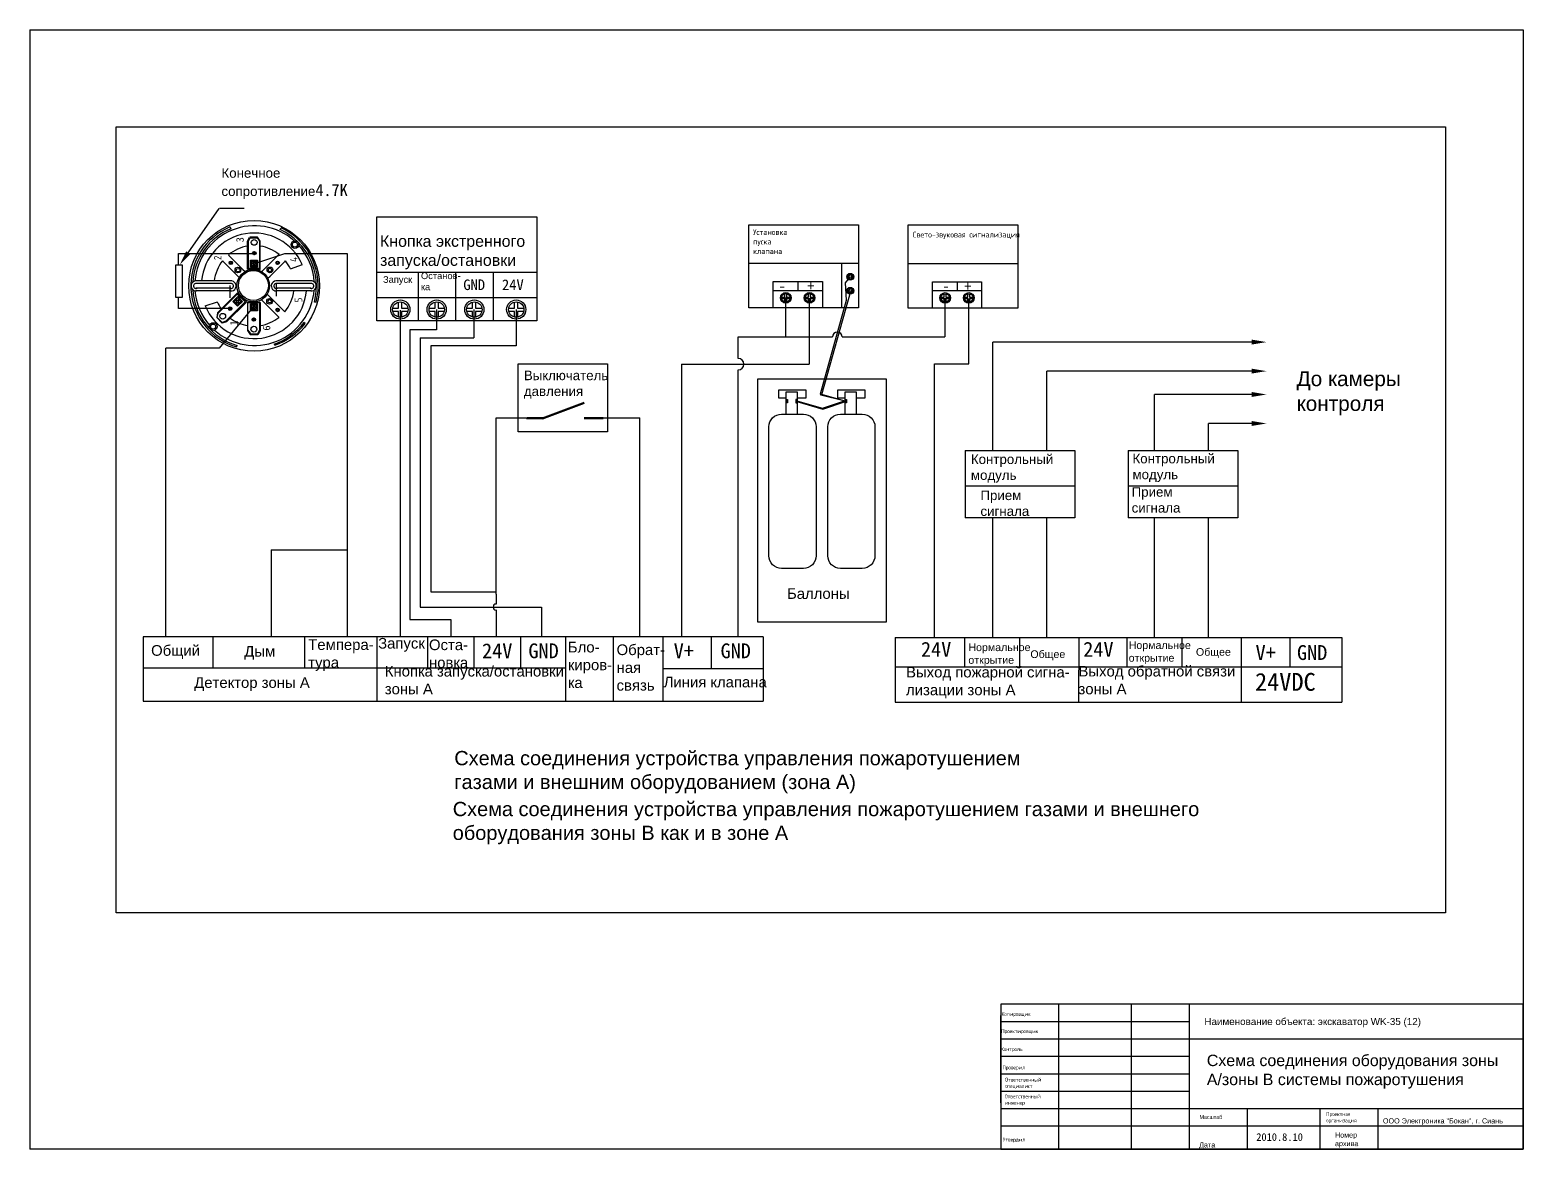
# Model space of a CAD drawing. Extents: x 48388 to 147340, y 33806 to 122092.
# Drawn here: x 90571 to 98419, y 61058 to 66939 of the extents above; entities that cross this region are included whole.
import ezdxf

# ---------------------------------------------------------------- set-up
doc = ezdxf.new("R2010")
doc.units = 0
doc.header["$LTSCALE"] = 1000
doc.header["$MEASUREMENT"] = 0
doc.layers.get('0').update_dxf_attribs({"linetype": 'CONTINUOUS'})
doc.styles.add('_TEL_DIM', font='SIMPLEX', dxfattribs={"width": 0.8, "height": 3.5, "bigfont": 'HZTXT'})
doc.styles.get("Standard").update_dxf_attribs({"font": 'GBENOR', "bigfont": 'GBCBIG'})

msp = doc.modelspace()

# ---------------------------------------------------------------- linework, layer by layer
for p, q in [((90571.2, 66938.9), (98419.2, 66938.9)), ((90571.2, 66938.9), (90571.2, 61058.3)), ((98419.2, 66938.9), (98419.2, 61058.3)), ((91403.3, 65767.8), (91565.6, 66000.6)), ((91698.3, 66000.6), (91567.5, 66000.6)), ((93235.7, 65956.2), (93235.7, 65411)), ((91628.4, 65894.6), (91622.7, 65903.3)), ((91715.4, 65828.9), (91726.3, 65849.2)), ((91720.4, 65828.7), (91729.2, 65847)), ((91767.5, 65849.2), (91726.4, 65849.2)), ((91729.2, 65847), (91765.7, 65847)), ((91765.7, 65847), (91777.9, 65828.7)), ((91781.9, 65828.9), (91767.6, 65849.2)), ((91886.2, 65888.8), (91890.6, 65897.5)), ((94927, 65915.1), (94927, 65477.8)), ((95764.2, 65914.3), (95764.2, 65477)), ((91714.9, 65681.1), (91714.9, 65828)), ((91720.4, 65685.9), (91720.4, 65827.7)), ((91778, 65827.7), (91778, 65685.9)), ((91781.5, 65680), (91781.5, 65829.4)), ((91352.9, 65763.7), (91749.3, 65763.7)), ((91352.9, 65755.2), (91352.9, 65763.7)), ((91352.9, 65704.4), (91352.9, 65755.2)), ((91587.9, 65722.4), (91585.1, 65725.3)), ((91586.6, 65722.5), (91661.9, 65647)), ((91617.9, 65753.3), (91614.7, 65756.5)), ((91693.8, 65677.2), (91617.6, 65753.5)), ((91748.9, 65710.4), (91911.9, 65764.5)), ((91799.1, 65677.9), (91877.3, 65756.2)), ((91911.8, 65721.7), (91833, 65642.3)), ((91876, 65754.8), (91880.8, 65759.7)), ((91910.5, 65720.8), (91914.7, 65725.1)), ((91911.9, 65764.5), (92238.2, 65764.5)), ((91940.6, 65683.9), (92004.1, 65706.7)), ((92238.2, 65764.5), (92238.2, 63749.3)), ((94350.4, 65712.8), (94927, 65712.8)), ((94836.8, 65713.4), (94836.8, 65477.8)), ((95187.6, 65712), (95764.2, 65712)), ((91628.2, 65619.7), (91442.3, 65619.7)), ((91659.3, 65649.3), (91671.1, 65637.5)), ((91691.3, 65680.1), (91702.3, 65669.2)), ((91781.7, 65680.1), (91715.2, 65680.1)), ((91778, 65685.9), (91720.4, 65685.9)), ((91799.2, 65678.3), (91789.4, 65668.5)), ((91834.8, 65643.9), (91822.7, 65631.8)), ((92049.9, 65619.7), (91864, 65619.7)), ((92394.9, 65666.4), (93235.7, 65666.4)), ((92612.1, 65666.4), (92612.1, 65411)), ((92807.8, 65666.4), (92807.8, 65411)), ((93005.5, 65666.4), (93005.5, 65411)), ((94477.2, 65616.7), (94736.2, 65616.7)), ((94477.2, 65477.8), (94477.2, 65616.7)), ((94607.1, 65616.7), (94607.1, 65569.6)), ((94736.2, 65616.7), (94736.2, 65477.8)), ((94857.7, 65609.2), (94882.5, 65640.4)), ((95314.4, 65477), (95314.4, 65615.9)), ((95314.4, 65615.9), (95573.3, 65615.9)), ((95444.3, 65615.9), (95444.3, 65568.8)), ((95573.3, 65615.9), (95573.3, 65477)), ((91352.9, 65474.4), (91352.9, 65533.5)), ((91628.2, 65606.5), (91442.3, 65606.5)), ((91627.4, 65581.4), (91443.1, 65581.4)), ((91627.4, 65568.2), (91443.1, 65568.2)), ((91663.2, 65556.8), (91557.2, 65451.5)), ((91560.9, 65450.2), (91661.5, 65550.1)), ((91622.2, 65596.5), (91622.2, 65530.5)), ((91661.5, 65550.1), (91702.1, 65509.3)), ((91663, 65556.9), (91709.9, 65509.7)), ((91828.9, 65539.8), (91819.2, 65549.6)), ((91827.7, 65540.8), (91907.3, 65461.1)), ((92049.1, 65581.4), (91864.8, 65581.4)), ((92049.9, 65606.5), (91866.4, 65606.5)), ((91866.4, 65606.5), (91866.4, 65540.5)), ((92049.1, 65568.2), (91866.4, 65568.2)), ((92394.9, 65533), (93235.7, 65533)), ((94477.2, 65569.6), (94736.2, 65569.6)), ((94542.8, 65532.3), (94542.8, 65325.7)), ((94733, 65023.7), (94885.9, 65565.2)), ((94862.6, 65519.6), (94857.7, 65609.2)), ((95314.4, 65568.8), (95573.3, 65568.8)), ((91624.6, 65474.4), (91352.9, 65474.4)), ((91492.6, 65489.5), (91557.2, 65510.5)), ((91750.7, 65488.8), (91566.7, 65266.5)), ((91702.1, 65509.3), (91601.6, 65409.3)), ((91709.4, 65508.8), (91605.2, 65405.2)), ((91714.9, 65508.2), (91714.9, 65358.8)), ((91715.2, 65508.1), (91781.8, 65508.1)), ((91717.3, 65360.4), (91717.3, 65505.9)), ((91717.3, 65505.9), (91778.6, 65505.9)), ((91778.6, 65505.9), (91778.6, 65360.4)), ((91781.5, 65507.1), (91781.5, 65360.1)), ((91798.2, 65511.1), (91788.4, 65520.9)), ((91876.7, 65432.3), (91798.1, 65511.1)), ((91904.2, 65464.2), (91910.7, 65457.8)), ((92075.8, 65507.7), (92066.9, 65508.4)), ((92517.5, 65466.8), (92517.5, 63749.3)), ((92707.8, 65470), (92707.8, 65363.3)), ((92904.9, 65470), (92904.9, 65321.1)), ((93126.3, 65469), (93126.3, 65278.8)), ((94667.7, 65529.3), (94667.7, 65280.2)), ((94726.5, 65026.9), (94862.6, 65519.6)), ((95380.2, 65528.4), (95380.2, 65325.7)), ((95506.9, 65184.8), (95506.9, 65527.4)), ((91557.3, 65452.1), (91553.1, 65427.7)), ((91553.1, 65427.6), (91582.1, 65398.4)), ((91555.9, 65427.9), (91560.3, 65449.4)), ((91581.7, 65401.9), (91555.9, 65427.9)), ((91600.8, 65408.7), (91581.7, 65401.9)), ((91604.2, 65404.9), (91582.2, 65398.4)), ((91876, 65432.8), (91880.6, 65428.1)), ((92017.2, 65396.1), (92011.4, 65401.9)), ((91714.5, 65359.2), (91728.9, 65339)), ((91717.3, 65361.2), (91730.4, 65342.2)), ((91728.9, 65338.9), (91770, 65338.9)), ((91730.4, 65342.2), (91769.1, 65342.2)), ((91769.1, 65342.2), (91778.6, 65361.2)), ((91781, 65359.2), (91770.1, 65339)), ((92568.4, 65363.3), (92568.4, 63841.1)), ((92707.8, 65363.3), (92568.4, 65363.3)), ((92623.3, 65321.1), (92623.3, 63906.4)), ((92623.3, 65321.1), (92904.9, 65321.1)), ((94293.7, 65325.7), (94789, 65325.7)), ((94293.7, 65212.2), (94293.7, 65325.7)), ((94840.6, 65325.7), (95380.2, 65325.7)), ((95632.2, 64729.5), (95632.2, 65298.4)), ((91286.6, 63749.3), (91286.6, 65266.5)), ((91566.7, 65266.5), (91286.6, 65266.5)), ((91658.8, 65273), (91660.3, 65281.7)), ((91858.3, 65282.1), (91854.4, 65288.9)), ((92678.7, 65278.8), (92678.7, 63986.2)), ((93126.3, 65278.8), (92678.7, 65278.8)), ((94667.7, 65280.2), (94667.7, 65256.4)), ((94667.7, 65256.4), (94667.7, 65182.3)), ((94667.7, 65256.4), (94667.7, 65256.4)), ((93607.4, 65184.3), (93607.4, 64827.5)), ((93995.3, 65182.3), (94667.7, 65182.3)), ((93995.3, 65182.3), (93995.3, 63749.3)), ((94293.7, 63749.3), (94293.7, 65152.3)), ((95326.3, 63745.4), (95326.3, 65184.8)), ((95326.3, 65184.8), (95506.9, 65184.8)), ((95915.1, 64729.5), (95915.1, 65146)), ((94546.1, 65037.9), (94604.4, 65037.9)), ((94546.3, 64996.8), (94553.8, 64996.8)), ((94546.3, 64996.2), (94553, 64996.2)), ((94553, 64996.2), (94553, 64980.6)), ((94553.8, 64996.8), (94553.8, 64979.9)), ((94604.4, 64996.8), (94596.9, 64996.8)), ((94596.9, 64996.8), (94596.9, 64979.9)), ((94604.4, 64996.2), (94597.7, 64996.2)), ((94597.7, 64996.2), (94597.7, 64980.6)), ((94728.9, 65019.5), (94726.5, 65026.9)), ((94855.4, 64987.3), (94728.9, 65019.5)), ((94855.8, 64988.7), (94733, 65023.7)), ((94855.2, 64996.8), (94862.7, 64996.8)), ((94855.3, 64996.2), (94862, 64996.2)), ((94855.4, 65037.9), (94913.7, 65037.9)), ((94862, 64996.2), (94862, 64980.6)), ((94862.7, 64996.8), (94862.7, 64979.9)), ((96482.6, 64729.5), (96482.6, 65023.3)), ((94553, 64980.6), (94546.3, 64980.6)), ((94553.8, 64979.9), (94546.3, 64979.9)), ((94596.9, 64979.9), (94604.4, 64979.9)), ((94597.7, 64980.6), (94604.4, 64980.6)), ((94862, 64980.6), (94855.3, 64980.6)), ((94862.7, 64979.9), (94855.3, 64979.9)), ((93021.5, 63973.2), (93021.5, 64900.8)), ((93021.5, 64900.8), (93202.7, 64900.8)), ((93181, 64897.5), (93268.5, 64897.5)), ((93564.4, 64899.9), (93777.4, 64899.9)), ((93777.4, 63749.3), (93777.4, 64899.9)), ((96765.5, 64729.5), (96765.5, 64870.9)), ((95486.6, 64729.5), (95486.6, 64374.7)), ((95486.6, 64729.5), (96063.2, 64729.5)), ((96063.2, 64729.5), (96063.2, 64374.7)), ((96342.9, 64729.5), (96342.9, 64374.7)), ((96342.9, 64729.5), (96919.5, 64729.5)), ((96919.5, 64729.5), (96919.5, 64374.7)), ((95486.6, 64543.7), (96063.2, 64543.7)), ((96342.9, 64543.7), (96919.5, 64543.7)), ((95632.2, 63745.6), (95632.2, 64374.7)), ((95915.1, 63745.6), (95915.1, 64374.7)), ((96482.6, 63745.6), (96482.6, 64374.7)), ((96765.5, 63745.6), (96765.5, 64374.7)), ((91839.8, 64206.7), (91839.8, 63749.3)), ((91839.8, 64206.7), (92172.8, 64206.7)), ((92172.8, 64206.7), (92238.2, 64206.7)), ((92678.7, 63986.2), (93021.5, 63986.2)), ((93021.5, 63973.2), (93021.5, 63922)), ((92623.3, 63906.4), (93259.6, 63906.4)), ((93021.5, 63890.9), (93021.5, 63749.3)), ((93259.6, 63906.4), (93259.6, 63749.3)), ((92568.4, 63841.1), (92783.2, 63841.1)), ((92783.2, 63841.1), (92783.2, 63749.3)), ((91533, 63749.3), (91533, 63586.8)), ((92013.7, 63749.3), (92013.7, 63586.8)), ((92394.2, 63749.3), (92394.2, 63412.1)), ((92661.6, 63749.3), (92661.6, 63586.8)), ((92904, 63749.3), (92904, 63586.8)), ((93150.1, 63749.3), (93150.1, 63586.8)), ((93385.4, 63749.3), (93385.4, 63412.1)), ((93637.6, 63749.3), (93637.6, 63412.1)), ((93897.8, 63749.3), (93897.8, 63412.1)), ((94152.2, 63749.3), (94152.2, 63582.9)), ((94425, 63749.3), (94425, 63412.1)), ((95119.2, 63745.6), (95118.5, 63407)), ((95119.2, 63745.6), (97466.1, 63745.6)), ((95483, 63745.2), (95483, 63592.7)), ((95771.9, 63744.9), (95771.9, 63592.7)), ((96083.4, 63744.5), (96083.2, 63407)), ((96335.8, 63745.2), (96335.8, 63592.7)), ((96624.7, 63744.9), (96624.7, 63592.7)), ((96937.8, 63743.5), (96937.8, 63407)), ((97192.6, 63745.2), (97192.6, 63592.7)), ((97466.1, 63745.6), (97466.6, 63407)), ((91165.8, 63586.8), (93385.4, 63586.8)), ((93897.8, 63582.9), (94425, 63582.9)), ((95119.5, 63592.7), (97466.3, 63592.7)), ((95118.5, 63407), (97466.6, 63407)), ((95674.9, 61820.6), (95674.9, 61058.3)), ((98419.2, 61820.6), (95674.9, 61820.6)), ((95979.9, 61058.3), (95979.9, 61820.6)), ((96361, 61058.3), (96361, 61820.6)), ((96665.9, 61058.3), (96665.9, 61820.6)), ((98419.2, 61058.3), (98419.2, 61820.6)), ((95674.9, 61668.1), (95674.9, 61759.6)), ((95674.9, 61729.1), (96665.9, 61729.1)), ((95674.9, 61576.7), (95674.9, 61668.1)), ((95674.9, 61637.6), (98419.2, 61637.6)), ((95674.9, 61485.2), (95674.9, 61576.7)), ((95674.9, 61546.2), (96665.9, 61546.2)), ((95674.9, 61393.7), (95674.9, 61485.2)), ((95674.9, 61454.7), (96665.9, 61454.7)), ((95674.9, 61302.2), (95674.9, 61393.7)), ((95674.9, 61363.2), (96665.9, 61363.2)), ((95674.9, 61271.7), (98419.2, 61271.7)), ((96970.9, 61058.3), (96970.9, 61271.7)), ((97352, 61058.3), (97352, 61271.7)), ((97656.9, 61058.3), (97656.9, 61271.7)), ((95674.9, 61180.3), (98419.2, 61180.3)), ((98419.2, 61058.3), (90571.2, 61058.3)), ((95674.9, 61058.3), (98419.2, 61058.3)), ((96665.9, 61058.3), (96361, 61058.3)), ((96970.9, 61058.3), (96665.9, 61058.3)), ((97352, 61058.3), (96970.9, 61058.3)), ((97656.9, 61058.3), (97352, 61058.3)), ((98419.2, 61058.3), (97656.9, 61058.3))]:
    msp.add_line(p, q)
for points in [[(91024.3, 66429.7), (98010.8, 66429.7), (98010.8, 62299.6), (91024.3, 62299.6)], [(91338.3, 65533.5), (91338.3, 65704.4), (91371.6, 65704.4), (91371.6, 65533.5)], [(91731.6, 65692.6), (91731.6, 65729.6), (91767.8, 65729.6), (91767.8, 65692.6)], [(91733.3, 65694.1), (91733.3, 65728.1), (91766.1, 65728.1), (91766.1, 65694.1)], [(91689.5, 65512.6), (91663.2, 65486.5), (91637.7, 65512.1), (91664, 65538.2)], [(91687.2, 65512.7), (91663.1, 65488.7), (91640, 65512), (91664.1, 65536)], [(91730.6, 65462.4), (91730.6, 65499.4), (91766.8, 65499.4), (91766.8, 65462.4)], [(91732.3, 65464), (91732.3, 65497.9), (91765.1, 65497.9), (91765.1, 65464)], [(94397.9, 65105.4), (95071.8, 65105.4), (95071.8, 63826.7), (94397.9, 63826.7)]]:
    msp.add_lwpolyline(points, close=True)
for points in [[(93235.7, 65411), (92394.9, 65411), (92394.9, 65956.2), (93235.7, 65956.2)], [(94927, 65477.8), (94350.4, 65477.8), (94350.4, 65915.1), (94927, 65915.1)], [(95764.2, 65477), (95187.6, 65477), (95187.6, 65914.3), (95764.2, 65914.3)], [(91749.3, 65764.8), (91741.8, 65764.8), (91741.8, 65767.3), (91749.3, 65767.3)], [(91749.3, 65767.3), (91749.3, 65775), (91751.4, 65775), (91751.4, 65767.3)], [(91751.4, 65767.3), (91759.8, 65767.3), (91759.8, 65764.8), (91751.4, 65764.8)], [(91748.1, 65709.1), (91735.6, 65709.1), (91735.6, 65714.6), (91748.1, 65714.6)], [(91748.1, 65714.6), (91748.1, 65726.5), (91752.9, 65726.5), (91752.9, 65714.6)], [(91752.9, 65709.1), (91752.9, 65697.3), (91748.1, 65697.3), (91748.1, 65709.1)], [(91751.4, 65764.8), (91751.4, 65757.4), (91749.3, 65757.4), (91749.3, 65764.8)], [(91752.9, 65714.6), (91764.6, 65714.6), (91764.6, 65709.1), (91752.9, 65709.1)], [(94868.5, 65644), (94879.6, 65644)], [(94879.6, 65638.1), (94868.7, 65638.1)], [(94879.6, 65644), (94879.6, 65655.7)], [(94879.6, 65627.4), (94879.6, 65638.1)], [(94885.2, 65655.9), (94885.2, 65644)], [(94885.2, 65644), (94897.1, 65644)], [(94896.9, 65638.1), (94885.2, 65638.1)], [(94885.2, 65638.1), (94885.2, 65627.2)], [(94522.3, 65535.1), (94539.4, 65535.1)], [(94539.4, 65535.1), (94539.4, 65553.1)], [(94548.1, 65553.3), (94548.1, 65535.1)], [(94548.1, 65535.1), (94566.3, 65535.1)], [(94646.7, 65535.1), (94663.9, 65535.1)], [(94663.9, 65535.1), (94663.9, 65553.1)], [(94672.5, 65553.3), (94672.5, 65535.1)], [(94672.5, 65535.1), (94690.8, 65535.1)], [(94868.5, 65570.4), (94879.6, 65570.4)], [(94879.6, 65564.4), (94868.7, 65564.4)], [(94879.6, 65570.4), (94879.6, 65582.1)], [(94879.6, 65553.7), (94879.6, 65564.4)], [(94885.2, 65582.2), (94885.2, 65570.4)], [(94885.2, 65570.4), (94897.1, 65570.4)], [(94885.2, 65564.4), (94885.2, 65553.6)], [(94896.9, 65564.4), (94885.2, 65564.4)], [(95359.5, 65534.3), (95376.6, 65534.3)], [(95376.6, 65534.3), (95376.6, 65552.3)], [(95385.2, 65552.5), (95385.2, 65534.3)], [(95385.2, 65534.3), (95403.5, 65534.3)], [(95483.9, 65534.3), (95501, 65534.3)], [(95501, 65534.3), (95501, 65552.3)], [(95509.6, 65552.5), (95509.6, 65534.3)], [(95509.6, 65534.3), (95527.9, 65534.3)], [(91622.6, 65473.9), (91616.7, 65479.9), (91618.4, 65481.6), (91624.3, 65475.7)], [(91624.1, 65472.4), (91618.6, 65467), (91617.1, 65468.5), (91622.6, 65473.9)], [(91625.8, 65474.2), (91631.1, 65468.9), (91629.3, 65467.2), (91624.1, 65472.4)], [(91624.3, 65475.7), (91629.6, 65480.9), (91631.1, 65479.4), (91625.8, 65474.2)], [(91662.2, 65508.7), (91653.8, 65500.4), (91650.5, 65503.7), (91658.9, 65512.1)], [(91658.9, 65512.1), (91650.6, 65520.4), (91654.5, 65524.3), (91662.8, 65516)], [(91666.1, 65512.6), (91675, 65503.7), (91671.1, 65499.8), (91662.2, 65508.7)], [(91662.8, 65516), (91671.2, 65524.3), (91674.5, 65520.9), (91666.1, 65512.6)], [(91747.1, 65479), (91734.5, 65479), (91734.5, 65484.5), (91747.1, 65484.5)], [(91747.1, 65484.5), (91747.1, 65496.3), (91751.8, 65496.3), (91751.8, 65484.5)], [(91751.8, 65479), (91751.8, 65467.1), (91747.1, 65467.1), (91747.1, 65479)], [(91751.8, 65484.5), (91763.6, 65484.5), (91763.6, 65479), (91751.8, 65479)], [(92478.2, 65476.4), (92509.3, 65476.4)], [(92509.3, 65459.8), (92478.8, 65459.8)], [(92509.3, 65476.4), (92509.3, 65508.9)], [(92509.3, 65429.9), (92509.3, 65459.8)], [(92524.9, 65509.3), (92524.9, 65476.4)], [(92524.9, 65476.4), (92558, 65476.4)], [(92557.4, 65459.8), (92524.9, 65459.8)], [(92524.9, 65459.8), (92524.9, 65429.5)], [(92669.5, 65476.4), (92700.5, 65476.4)], [(92700.5, 65459.8), (92670.1, 65459.8)], [(92700.5, 65476.4), (92700.5, 65508.9)], [(92700.5, 65429.9), (92700.5, 65459.8)], [(92716.2, 65509.3), (92716.2, 65476.4)], [(92716.2, 65476.4), (92749.3, 65476.4)], [(92748.7, 65459.8), (92716.2, 65459.8)], [(92716.2, 65459.8), (92716.2, 65429.5)], [(92867.2, 65476.4), (92898.2, 65476.4)], [(92898.2, 65459.8), (92867.7, 65459.8)], [(92898.2, 65476.4), (92898.2, 65508.9)], [(92898.2, 65429.9), (92898.2, 65459.8)], [(92913.8, 65509.3), (92913.8, 65476.4)], [(92913.8, 65476.4), (92946.9, 65476.4)], [(92946.4, 65459.8), (92913.8, 65459.8)], [(92913.8, 65459.8), (92913.8, 65429.5)], [(93087.5, 65476.4), (93118.5, 65476.4)], [(93118.5, 65459.8), (93088.1, 65459.8)], [(93118.5, 65476.4), (93118.5, 65508.9)], [(93118.5, 65429.9), (93118.5, 65459.8)], [(93134.2, 65509.3), (93134.2, 65476.4)], [(93134.2, 65476.4), (93167.3, 65476.4)], [(93166.7, 65459.8), (93134.2, 65459.8)], [(93134.2, 65459.8), (93134.2, 65429.5)], [(94539.4, 65526), (94522.6, 65526)], [(94539.4, 65509.5), (94539.4, 65526)], [(94566, 65526), (94548.1, 65526)], [(94548.1, 65526), (94548.1, 65509.3)], [(94663.9, 65526), (94647, 65526)], [(94663.9, 65509.5), (94663.9, 65526)], [(94690.4, 65526), (94672.5, 65526)], [(94672.5, 65526), (94672.5, 65509.3)], [(95376.6, 65525.2), (95359.8, 65525.2)], [(95376.6, 65508.7), (95376.6, 65525.2)], [(95385.2, 65525.2), (95385.2, 65508.5)], [(95403.2, 65525.2), (95385.2, 65525.2)], [(95501, 65525.2), (95484.2, 65525.2)], [(95501, 65508.7), (95501, 65525.2)], [(95509.6, 65525.2), (95509.6, 65508.5)], [(95527.6, 65525.2), (95509.6, 65525.2)], [(91746.8, 65415.5), (91739.4, 65415.5), (91739.4, 65418), (91746.8, 65418)], [(91746.8, 65418), (91746.8, 65425.7), (91749, 65425.7), (91749, 65418)], [(91749, 65415.5), (91749, 65408.1), (91746.8, 65408.1), (91746.8, 65415.5)], [(91749, 65418), (91757.3, 65418), (91757.3, 65415.5), (91749, 65415.5)], [(96992.2, 65298.4), (95632.2, 65298.4)], [(93607.4, 64827.5), (93136.9, 64827.5), (93136.9, 65184.3), (93607.4, 65184.3)], [(96992.2, 65146), (95915.1, 65146)], [(94546.1, 65003.4), (94508.2, 65003.4), (94508.2, 65048.1), (94649.9, 65048.1), (94649.9, 65003.4), (94604.4, 65003.4)], [(94546.1, 64920), (94546.1, 65037.9)], [(94549.3, 64991.4), (94548, 64991.4)], [(94548, 64990.8), (94549.3, 64990.8)], [(94549.3, 64986.8), (94548, 64986.8)], [(94548, 64986.1), (94549.3, 64986.1)], [(94549.3, 64992.7), (94549.3, 64991.4)], [(94549.3, 64990.8), (94549.3, 64989.6)], [(94549.3, 64988), (94549.3, 64986.8)], [(94549.3, 64986.1), (94549.3, 64984.9)], [(94549.9, 64991.4), (94549.9, 64992.7)], [(94551.1, 64991.4), (94549.9, 64991.4)], [(94549.9, 64990.8), (94551.1, 64990.8)], [(94549.9, 64989.6), (94549.9, 64990.8)], [(94549.9, 64986.8), (94549.9, 64988)], [(94551.1, 64986.8), (94549.9, 64986.8)], [(94549.9, 64986.1), (94551.1, 64986.1)], [(94549.9, 64984.9), (94549.9, 64986.1)], [(94599.6, 64991.4), (94600.8, 64991.4)], [(94600.8, 64990.8), (94599.6, 64990.8)], [(94599.6, 64986.8), (94600.8, 64986.8)], [(94600.8, 64986.1), (94599.6, 64986.1)], [(94600.8, 64991.4), (94600.8, 64992.7)], [(94600.8, 64989.6), (94600.8, 64990.8)], [(94600.8, 64986.8), (94600.8, 64988)], [(94600.8, 64984.9), (94600.8, 64986.1)], [(94601.4, 64992.7), (94601.4, 64991.4)], [(94601.4, 64991.4), (94602.7, 64991.4)], [(94602.7, 64990.8), (94601.4, 64990.8)], [(94601.4, 64990.8), (94601.4, 64989.6)], [(94601.4, 64988), (94601.4, 64986.8)], [(94601.4, 64986.8), (94602.7, 64986.8)], [(94601.4, 64986.1), (94601.4, 64984.9)], [(94602.7, 64986.1), (94601.4, 64986.1)], [(94601.8, 64986.3), (94738.3, 64946.9), (94858.5, 64986.5)], [(94602.2, 64990.5), (94737.4, 64951.4), (94858.7, 64991.1)], [(94604.4, 65037.9), (94604.4, 64920)], [(94855.4, 65003.4), (94817.5, 65003.4), (94817.5, 65048.1), (94959.2, 65048.1), (94959.2, 65003.4), (94913.7, 65003.4)], [(94855.4, 64920), (94855.4, 65037.9)], [(94858.2, 64991.4), (94856.9, 64991.4)], [(94858.2, 64986.8), (94856.9, 64986.8)], [(94857, 64990.8), (94858.2, 64990.8)], [(94857, 64986.1), (94858.2, 64986.1)], [(94858.2, 64992.7), (94858.2, 64991.4)], [(94858.2, 64990.8), (94858.2, 64989.6)], [(94858.2, 64988), (94858.2, 64986.8)], [(94858.2, 64986.1), (94858.2, 64984.9)], [(94858.9, 64991.4), (94858.9, 64992.7)], [(94860.1, 64991.4), (94858.9, 64991.4)], [(94858.9, 64989.6), (94858.9, 64990.8)], [(94858.9, 64990.8), (94860, 64990.8)], [(94858.9, 64986.8), (94858.9, 64988)], [(94860.1, 64986.8), (94858.9, 64986.8)], [(94858.9, 64984.9), (94858.9, 64986.1)], [(94858.9, 64986.1), (94860, 64986.1)], [(94913.7, 65037.9), (94913.7, 64920)], [(96992.2, 65023.3), (96482.6, 65023.3)], [(96992.2, 64870.9), (96765.5, 64870.9)], [(96063.2, 64374.7), (95486.6, 64374.7)], [(96919.5, 64374.7), (96342.9, 64374.7)], [(94425, 63749.3), (91165.8, 63749.3), (91165.8, 63412.1), (94425, 63412.1)]]:
    msp.add_lwpolyline(points)
at = {"const_width": 11.5}
for points in [[(93264.5, 64896.7), (93485.1, 64979.6)], [(93184.3, 64898.6), (93268.8, 64898.6)], [(93484, 64898.6), (93584.4, 64898.6)]]:
    msp.add_lwpolyline(points, dxfattribs=at)
for points in [[(94521.7, 64920), (94636.9, 64920, -0.414214), (94703.3, 64853.5), (94703.3, 64175.9, -0.414214), (94636.9, 64109.5), (94521.7, 64109.5, -0.414214), (94455.3, 64175.9), (94455.3, 64853.5, -0.414214)], [(94831, 64920), (94946.2, 64920, -0.414214), (95012.6, 64853.5), (95012.6, 64175.9, -0.414214), (94946.2, 64109.5), (94831, 64109.5, -0.414214), (94764.6, 64175.9), (94764.6, 64853.5, -0.414214)]]:
    msp.add_lwpolyline(points, format="xyb", close=True)
for centre, radius in [((91749.4, 65594), 343.3), ((91750, 65822.2), 15.2), ((91750.6, 65766.1), 9.07), ((91964.5, 65810.9), 20.3), ((91964.1, 65810.6), 13.2), ((91627.3, 65714.9), 9.27), ((91627.5, 65713.9), 5.08), ((91664.8, 65677.3), 15), ((91749.8, 65711.7), 15), ((91833, 65677.8), 15), ((91873.1, 65714.9), 9.27), ((91872.6, 65715.1), 4.93), ((91665.3, 65676.4), 9.58), ((91745.4, 65594.9), 85.6), ((91746.3, 65595.9), 78.8), ((91833.5, 65677.1), 9.31), ((94882.8, 65641.5), 18.1), ((94882.8, 65641.5), 14.5), ((94544.3, 65531.3), 27.9), ((94544.3, 65531.3), 22.3), ((94668.7, 65531.3), 27.9), ((94668.7, 65531.3), 22.3), ((94882.8, 65567.9), 18.1), ((94882.8, 65567.9), 14.5), ((95381.5, 65530.5), 27.9), ((95381.5, 65530.5), 22.3), ((95505.9, 65530.5), 27.9), ((95505.9, 65530.5), 22.3), ((91624, 65474.2), 9.07), ((91663.1, 65511.9), 15), ((91748.7, 65481.6), 15), ((91831.2, 65512.6), 15), ((91831.7, 65512.7), 8.81), ((91873.1, 65467.6), 9.27), ((91873.8, 65467.2), 4.78), ((92518.1, 65469.4), 50.5), ((92518.1, 65469.4), 40.5), ((92709.4, 65469.4), 50.5), ((92709.4, 65469.4), 40.5), ((92907.1, 65469.4), 50.5), ((92907.1, 65469.4), 40.5), ((93127.4, 65469.4), 50.5), ((93127.4, 65469.4), 40.5), ((91534.6, 65380.2), 20.3), ((91533.9, 65380), 13.2), ((91584.7, 65434.2), 15.2), ((91748.5, 65366.6), 15.2), ((91748.2, 65416.8), 9.07), ((94549.5, 64991.1), 1.97), ((94549.5, 64986.5), 1.97), ((94549.5, 64991.1), 1.58), ((94549.5, 64986.5), 1.58), ((94601.2, 64991.1), 1.97), ((94601.2, 64986.5), 1.97), ((94601.2, 64991.1), 1.58), ((94601.2, 64986.5), 1.58), ((94858.5, 64991.1), 1.97), ((94858.5, 64986.5), 1.97), ((94858.5, 64991.1), 1.58), ((94858.5, 64986.5), 1.58)]:
    msp.add_circle(centre, radius)
for centre, radius, start, end in [((91751.9, 65594.4), 334.9, 112.70678, 253.85667), ((91752, 65593.1), 325.5, 112.26886, 176.4835), ((91752, 65595.3), 314.5, 48.49763, 175.65551), ((91749.4, 65594), 277.3, 23.87722, 174.68633), ((91752, 65593.1), 325.5, 344.93868, 65.57456), ((91751.9, 65594.4), 334.9, 345.00033, 65.40221), ((91749.4, 65594), 211.2, 98.9135, 129.57344), ((91749.4, 65594), 211.2, 51.57762, 80.78981), ((91752, 65595.3), 314.5, 3.56543, 42.33582), ((91749.4, 65594), 211.2, 141.35887, 173.01854), ((91749.4, 65594), 211.2, 25.16533, 38.40528), ((91444.8, 65593.5), 26.4, 81.67861, 294.21791), ((91628.6, 65593.5), 26.4, 245.78209, 98.32139), ((91866.5, 65593.5), 26.4, 81.67861, 269.8615), ((92050.3, 65593.5), 26.4, 245.78209, 98.32139), ((91752, 65593.1), 325.5, 183.37126, 253.61099), ((91444.8, 65593.5), 13.2, 81.67861, 294.21791), ((91752, 65595.3), 314.5, 185.01747, 221.30202), ((91749.4, 65594), 277.3, 202.16092, 354.65366), ((91752, 65595.3), 314.5, 228.09553, 355.74161), ((91628.6, 65593.5), 13.2, 245.78209, 98.32139), ((91866.5, 65593.5), 13.2, 81.67861, 294.21791), ((91749.4, 65594), 211.2, 319.7908, 352.97553), ((92050.3, 65593.5), 13.2, 245.78209, 98.32139), ((91749.4, 65594), 211.2, 203.44253, 215.4621), ((91749.4, 65594), 211.2, 233.60554, 261.0865), ((91749.4, 65594), 211.2, 279.21019, 308.32829), ((91745.9, 65606.2), 336, 288.9108, 322.40624), ((91744.6, 65609.1), 346.5, 289.17623, 321.97647), ((94814.8, 65325.1), 25.8, 1.25184, 178.74816), ((94293.7, 65182.3), 30, 270, 90), ((93021.5, 63906.4), 15.6, 90, 270)]:
    msp.add_arc(centre, radius, start, end)
for points in [[(91414, 65760.4), (91358.6, 65703.7), (91392.6, 65775.3)], [(96992.2, 65311.5), (97070.4, 65298.4), (96992.2, 65285.4)], [(96992.2, 65159), (97070.4, 65146), (96992.2, 65133)], [(96992.2, 65036.3), (97070.4, 65023.3), (96992.2, 65010.3)], [(96992.2, 64883.9), (97070.4, 64870.9), (96992.2, 64857.9)]]:
    msp.add_solid(points)

# ---------------------------------------------------------------- texts
at = {"attachment_point": 1}
for s, insert, char_height, width in [('{\\fArial|b0|i0|c204|p34;\\H0.8x;Конечное сопротивление\\fSimSun|b0|i0|c134|p2;\\H1.25x;4.7K}', (91578.2, 66212), 62.5, 921.919), ('{\\fArial|b0|i0|c204|p34;\\H0.768x;Кнопка экстренного \\fArial|b0|i0|c0|p34;\\P\\fArial|b0|i0|c204|p34;запуска/остановки}', (92411.5, 65859), 78.125, 1475.069), ('{\\fArial|b0|i0|c204|p34;Запуск}', (92427.2, 65644.8), 35, 166.79), ('{\\fArial|b0|i0|c204|p34;\\H0.625x;Останов-\\Pка}', (92626.7, 65664.4), 56, 166.79), ('{\\f宋体|b0|i0|c134|p54;GND}', (92849.3, 65627.8), 56, 166.79), ('{\\f宋体|b0|i0|c134|p54;24V}', (93052.4, 65627.8), 56, 166.79), ('{\\f黑体|b0|i0|c134|p2;+}', (94657.2, 65621.4), 54.781, 71.081), ('{\\f宋体|b0|i0|c134|p54;+}', (95481.8, 65620.3), 54.781, 71.078), ('{\\f黑体|b0|i0|c134|p2;-}', (94506.5, 65621.1), 54.781, 71.081), ('{\\f宋体|b0|i0|c134|p54;-}', (95368, 65620.3), 54.781, 71.078), ('{\\fArial|b0|i0|c204|p34;\\H0.64809x;Выключатель\\Pдавления}', (93167.5, 65148.4), 77.15, 682.049), ('{\\fArial|b0|i0|c204|p34;\\H0.832x;До камеры\\Pконтроля}', (97228.9, 65145), 93.75, 2645.25), ('{\\fArial|b0|i0|c204|p34;\\H0.52884x;Контрольный \\Pмодуль}', (95516.9, 64708), 94.547, 835.844), ('{\\fArial|b0|i0|c204|p34;\\H0.52884x;Контрольный \\Pмодуль}', (96366.2, 64711.5), 94.547, 835.844), ('{\\fArial|b0|i0|c204|p34;\\H0.66667x;Прием сигнала}', (95567.1, 64518.5), 75, 450.781), ('{\\fArial|b0|i0|c204|p34;\\H0.66667x;Прием сигнала}', (96361.8, 64536.1), 75, 450.781), ('{\\fArial|b0|i0|c204|p34;\\H0.5923x;Баллоны}', (94550.4, 64005.4), 94.547, 835.844), ('{\\fArial|b0|i0|c204|p34;Темпера-\\Pтура}', (92034.2, 63736.9), 56, 290.331), ('{\\fArial|b0|i0|c204|p34;Запуск}', (92401.5, 63744.1), 56, 290.331), ('{\\fArial|b0|i0|c204|p34;\\H0.7168x;Оста-\\Pновка}', (92668.8, 63736), 78.125, 290.331), ('{\\fArial|b0|i0|c204|p34;\\H0.7168x;Общий}', (91208.3, 63706.4), 78.125, 290.331), ('{\\fArial|b0|i0|c204|p34;Дым}', (91698.2, 63701.8), 56, 290), ('{\\f宋体|b0|i0|c134|p2;24V}', (92947.7, 63715.5), 78.125, 290.331), ('{\\f宋体|b0|i0|c134|p2;GND}', (93191.3, 63715.5), 78.125, 290.331), ('{\\fArial|b0|i0|c204|p34;\\H0.59733x;Бло-\\Pкиров-\\Pка}', (93398.7, 63723.8), 93.75, 117.044), ('{\\fArial|b0|i0|c204|p34;\\H0.59733x;Обрат-\\Pная\\Pсвязь}', (93654.8, 63710), 93.75, 117.044), ('{\\f宋体|b0|i0|c134|p2;V+}', (93954.9, 63715.5), 78.125, 290.331), ('{\\f宋体|b0|i0|c134|p2;GND}', (94201.2, 63715.5), 78.125, 290.331), ('{\\f宋体|b0|i0|c134|p2;24V}', (95254.4, 63723.5), 78.125, 290.331), ('{\\fArial|b0|i0|c204|p34;\\H0.512x;Нормальное\\Pоткрытие}', (95503.6, 63714.9), 78.125, 290.331), ('{\\fArial|b0|i0|c204|p34;\\H0.512x;Общее}', (95829.4, 63678.8), 78.125, 290.331), ('{\\f宋体|b0|i0|c134|p2;24V}', (96107.2, 63723.5), 78.125, 290.331), ('{\\fArial|b0|i0|c204|p34;\\H0.512x;Нормальное\\Pоткрытие}', (96346.2, 63725.9), 78.125, 290.331), ('{\\fArial|b0|i0|c204|p34;\\H0.512x;Общее}', (96699.6, 63690.5), 78.125, 290.331), ('{\\f宋体|b0|i0|c134|p2;V+}', (97012.9, 63706.4), 78.125, 290.331), ('{\\f宋体|b0|i0|c134|p2;GND}', (97230.8, 63706.4), 78.125, 290.331), ('{\\fArial|b0|i0|c204|p34;\\H0.59733x;Кнопка запуска/остановки зоны А}', (92436.6, 63597.4), 93.75, 944.342), ('{\\fArial|b0|i0|c204|p34;\\H0.59733x;Выход пожарной сигна-\\Pлизации зоны А}', (95176.2, 63592.5), 93.75, 921.919), ('{\\fArial|b0|i0|c204|p34;\\H0.59733x;Выход обратной связи\\Pзоны А}', (96082.2, 63597.5), 93.75, 921.919), ('{\\fArial|b0|i0|c204|p34;\\H0.59733x;Детектор зоны А}', (91434.9, 63537.7), 93.75, 921.919), ('{\\fArial|b0|i0|c204|p34;\\H0.59733x;Линия клапана}', (93902.2, 63540.4), 93.75, 561.244), ('{\\f黑体|b0|i0|c134|p2;24VDC}', (97010, 63560.1), 93.75, 383.704), ('{\\fArial|b0|i0|c204|p34;\\H0.75x;Схема соединения устройства управления пожаротушением газами и внешним оборудованием (зона А)}', (92801.8, 63150.2), 100, 3021.24), ('{\\fArial|b0|i0|c204|p34;\\H0.75x;Схема соединения устройства управления пожаротушением газами и внешнего оборудования зоны В как и в зоне А}', (92793.7, 62882.7), 100, 3923), ('{\\fArial|b0|i0|c204|p34;\\H0.51191x;Наименование объекта: экскаватор \\fArial|b0|i0|c0|p34;WK-35 (12)}', (96744, 61747.2), 72.278, 1243.692), ('{\\fArial|b0|i0|c204|p34;\\H0.75x;Схема соединения оборудования зоны А/зоны В системы пожаротушения}', (96756.8, 61554.5), 80, 1554.206), ('{\\fArial|b0|i0|c204|p34;\\H0.58442x;ООО Электроника "Бокан", г. Сиань}', (97682.4, 61220.2), 46.2, 1147.08), ('{\\fSimHei|b0|i0|c134|p2;2010.8.10}', (97016.7, 61141.7), 40, 306.816)]:
    msp.add_mtext(s, dxfattribs=dict(at, insert=insert, char_height=char_height, width=width))
at = {"attachment_point": 1, "rotation": 90}
for s, insert, char_height, width in [('{\\f黑体|b0|i0|c134|p2;3}', (91655.5, 65823.1), 39.609, 8.299), ('2', (91538.6, 65729.9), 39.6, 14.523), ('4', (91938.4, 65719.6), 39.6, 4.15), ('5', (91963.3, 65507.9), 39.6, 8.299), ('{\\f黑体|b0|i0|c134|p2;1}', (91623.6, 65385.5), 39.609, 16.602), ('{\\f黑体|b0|i0|c134|p2;6}', (91795, 65358.9), 39.609, 8.297)]:
    msp.add_mtext(s, dxfattribs=dict(at, insert=insert, char_height=char_height, width=width))
at = {"attachment_point": 1, "style": '_TEL_DIM'}
for s, insert, char_height, width in [('{\\Fsimplex,hztxt|c204;Установка пуска клапана}', (94371.8, 65891.3), 30, 1.877), ('{\\fArial|b0|i0|c204|p34;Масштаб}', (96718.5, 61237.2), 20, 1070.762), ('{\\fArial|b0|i0|c204|p34;Номер архива}', (97430.5, 61146), 27, 30.462), ('{\\fArial|b0|i0|c204|p34;Дата}', (96716.2, 61094), 27, 30.776)]:
    msp.add_mtext(s, dxfattribs=dict(at, insert=insert, char_height=char_height, width=width))
for s, insert, char_height in [('{\\Fsimplex,hztxt|c204;Свето-звуковая сигнализация}', (95210.7, 65878.1), 30), ('{\\Fsimplex,hztxt|c204;Копировщик}', (95677.9, 61778.5), 20), ('{\\Fsimplex,hztxt|c204;Проектировщик}', (95676.4, 61687.9), 20), ('{\\Fsimplex,hztxt|c204;Контроль}', (95674.9, 61594), 20), ('{\\Fsimplex,hztxt|c204;Проверил}', (95682.5, 61497.4), 20), ('{\\Fsimplex,hztxt|c204;Ответственный\\Pспециалист}', (95697, 61433.4), 20), ('{\\Fsimplex,hztxt|c204;Ответственный\\Pинженер}', (95694.4, 61345.3), 20), ('{\\Fsimplex,hztxt|c204;Проектная\\Pорганизация}', (97383.9, 61252.8), 20), ('{\\Fsimplex,hztxt|c204;Утвердил}', (95685.5, 61118.4), 20)]:
    msp.add_mtext(s, dxfattribs=dict(at, insert=insert, char_height=char_height))

doc.saveas('drawing.dxf')
